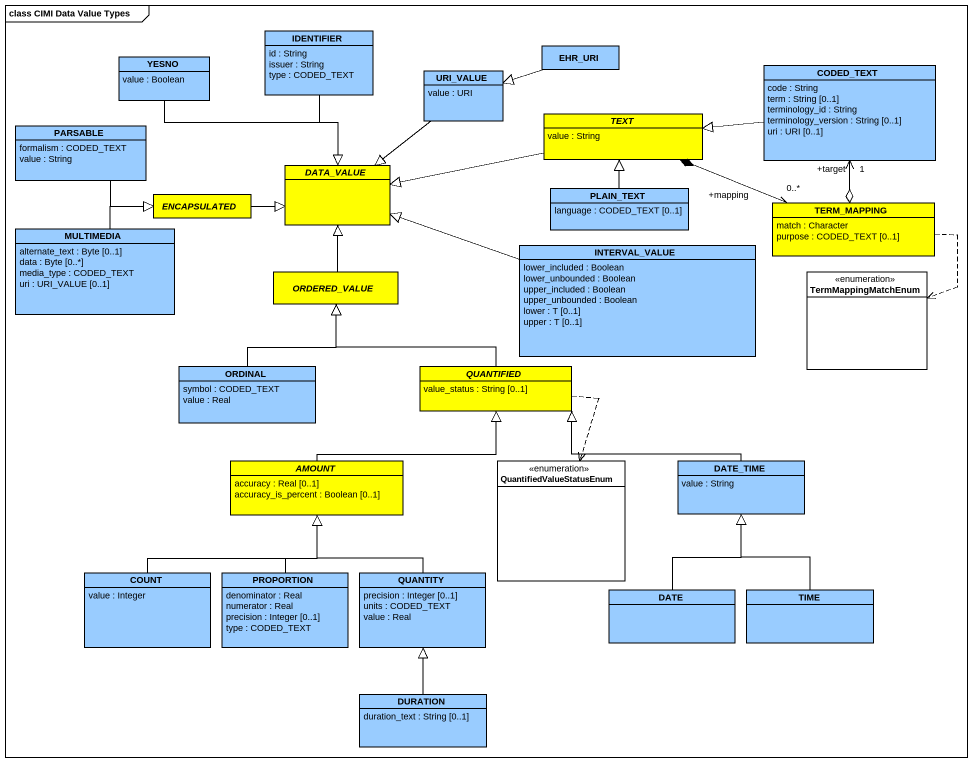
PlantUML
@startuml
mainframe class CIMI Data Value Types
hide circle
hide empty members
class IDENTIFIER #99CCFF {
  id : String
  issuer : String
  type : CODED_TEXT
}
class YESNO #99CCFF {
  value : Boolean
}
class URI_VALUE #99CCFF {
  value : URI
}
class EHR_URI #99CCFF
class CODED_TEXT #99CCFF {
  code : String
  term : String [0..1]
  terminology_id : String
  terminology_version : String [0..1]
  uri : URI [0..1]
}
abstract class TEXT #FFFF00 {
  value : String
}
class PARSABLE #99CCFF {
  formalism : CODED_TEXT
  value : String
}
abstract class ENCAPSULATED #FFFF00
abstract class DATA_VALUE #FFFF00
class PLAIN_TEXT #99CCFF {
  language : CODED_TEXT [0..1]
}
class MULTIMEDIA #99CCFF {
  alternate_text : Byte [0..1]
  data : Byte [0..*]
  media_type : CODED_TEXT
  uri : URI_VALUE [0..1]
}
class TERM_MAPPING #FFFF00 {
  match : Character
  purpose : CODED_TEXT [0..1]
}
abstract class ORDERED_VALUE #FFFF00
class INTERVAL_VALUE #99CCFF {
  lower_included : Boolean
  lower_unbounded : Boolean
  upper_included : Boolean
  upper_unbounded : Boolean
  lower : T [0..1]
  upper : T [0..1]
}
enum TermMappingMatchEnum
class ORDINAL #99CCFF {
  symbol : CODED_TEXT
  value : Real
}
abstract class QUANTIFIED #FFFF00 {
  value_status : String [0..1]
}
abstract class AMOUNT #FFFF00 {
  accuracy : Real [0..1]
  accuracy_is_percent : Boolean [0..1]
}
enum QuantifiedValueStatusEnum
class DATE_TIME #99CCFF {
  value : String
}
class COUNT #99CCFF {
  value : Integer
}
class PROPORTION #99CCFF {
  denominator : Real
  numerator : Real
  precision : Integer [0..1]
  type : CODED_TEXT
}
class QUANTITY #99CCFF {
  precision : Integer [0..1]
  units : CODED_TEXT
  value : Real
}
class DATE #99CCFF
class TIME #99CCFF
class DURATION #99CCFF {
  duration_text : String [0..1]
}
IDENTIFIER --|> DATA_VALUE
YESNO --|> DATA_VALUE
URI_VALUE --|> DATA_VALUE
EHR_URI -left-|> URI_VALUE
CODED_TEXT -left-|> TEXT
TEXT -left-|> DATA_VALUE
PARSABLE -right-|> ENCAPSULATED
ENCAPSULATED -right-|> DATA_VALUE
PLAIN_TEXT -up-|> TEXT
MULTIMEDIA -up-|> ENCAPSULATED
TERM_MAPPING o-up-> "+target\n1" CODED_TEXT
TERM_MAPPING "+mapping\n0..*" <-left-* TEXT
TERM_MAPPING ..> TermMappingMatchEnum
ORDERED_VALUE -up-|> DATA_VALUE
INTERVAL_VALUE -left-|> DATA_VALUE
ORDINAL -up-|> ORDERED_VALUE
QUANTIFIED -up-|> ORDERED_VALUE
QUANTIFIED ..> QuantifiedValueStatusEnum
AMOUNT -right-|> QUANTIFIED
DATE_TIME -left-|> QUANTIFIED
COUNT -up-|> AMOUNT
PROPORTION -up-|> AMOUNT
QUANTITY -up-|> AMOUNT
DATE -up-|> DATE_TIME
TIME -up-|> DATE_TIME
DURATION -up-|> QUANTITY
@enduml
